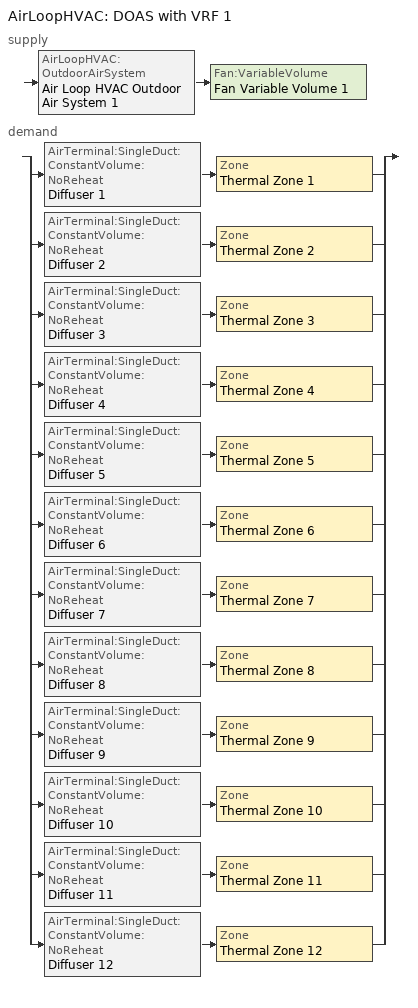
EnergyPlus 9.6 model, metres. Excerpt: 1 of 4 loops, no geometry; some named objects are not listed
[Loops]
AirLoopHVAC 'DOAS with VRF 1'
 supply: AirLoopHVAC:OutdoorAirSystem 'Air Loop HVAC Outdoor Air System 1' > Fan:VariableVolume 'Fan Variable Volume 1'
 demand: split
  | AirTerminal:SingleDuct:ConstantVolume:NoReheat 'Diffuser 1' > Zone 'Thermal Zone 1'
  | AirTerminal:SingleDuct:ConstantVolume:NoReheat 'Diffuser 2' > Zone 'Thermal Zone 2'
  | AirTerminal:SingleDuct:ConstantVolume:NoReheat 'Diffuser 3' > Zone 'Thermal Zone 3'
  | AirTerminal:SingleDuct:ConstantVolume:NoReheat 'Diffuser 4' > Zone 'Thermal Zone 4'
  | AirTerminal:SingleDuct:ConstantVolume:NoReheat 'Diffuser 5' > Zone 'Thermal Zone 5'
  | AirTerminal:SingleDuct:ConstantVolume:NoReheat 'Diffuser 6' > Zone 'Thermal Zone 6'
  | AirTerminal:SingleDuct:ConstantVolume:NoReheat 'Diffuser 7' > Zone 'Thermal Zone 7'
  | AirTerminal:SingleDuct:ConstantVolume:NoReheat 'Diffuser 8' > Zone 'Thermal Zone 8'
  | AirTerminal:SingleDuct:ConstantVolume:NoReheat 'Diffuser 9' > Zone 'Thermal Zone 9'
  | AirTerminal:SingleDuct:ConstantVolume:NoReheat 'Diffuser 10' > Zone 'Thermal Zone 10'
  | AirTerminal:SingleDuct:ConstantVolume:NoReheat 'Diffuser 11' > Zone 'Thermal Zone 11'
  | AirTerminal:SingleDuct:ConstantVolume:NoReheat 'Diffuser 12' > Zone 'Thermal Zone 12'
[Controller:MechanicalVentilation]
Controller Mechanical Ventilation 1: Availability Schedule=Always On Discrete; Demand Controlled Ventilation=No; System Outdoor Air Method=ZoneSum; Zone or ZoneList Name 1=Thermal Zone 1; Design Specification Outdoor Air Object Name 1=Ventilation 1; Zone or ZoneList Name 2=Thermal Zone 2; Design Specification Outdoor Air Object Name 2=Ventilation 2; Zone or ZoneList Name 3=Thermal Zone 3; Design Specification Outdoor Air Object Name 3=Ventilation 3; Zone or ZoneList Name 4=Thermal Zone 4; Design Specification Outdoor Air Object Name 4=Ventilation 4; Zone or ZoneList Name 5=Thermal Zone 5; Design Specification Outdoor Air Object Name 5=Ventilation 5; Zone or ZoneList Name 6=Thermal Zone 6; Design Specification Outdoor Air Object Name 6=Ventilation 6; Zone or ZoneList Name 7=Thermal Zone 7; Design Specification Outdoor Air Object Name 7=Ventilation 7; Zone or ZoneList Name 8=Thermal Zone 8; Design Specification Outdoor Air Object Name 8=Ventilation 8; Zone or ZoneList Name 9=Thermal Zone 9; Design Specification Outdoor Air Object Name 9=Ventilation 9; Zone or ZoneList Name 10=Thermal Zone 10; Design Specification Outdoor Air Object Name 10=Ventilation 10; Zone or ZoneList Name 11=Thermal Zone 11; Design Specification Outdoor Air Object Name 11=Ventilation 11; Zone or ZoneList Name 12=Thermal Zone 12; Design Specification Outdoor Air Object Name 12=Ventilation 12
[AirLoopHVAC]
DOAS with VRF 1: Design Supply Air Flow Rate m3/s=AutoSize; Design Return Air Flow Fraction of Supply Air Flow=1
[Sizing:System]
DOAS with VRF 1: Type of Load to Size On=VentilationRequirement; Design Outdoor Air Flow Rate m3/s=Autosize; Central Heating Maximum System Air Flow Ratio=Autosize; Preheat Design Temperature C=7; Preheat Design Humidity Ratio kgWater/kgDryAir=0.008; Precool Design Temperature C=12.8; Precool Design Humidity Ratio kgWater/kgDryAir=0.008; Central Cooling Design Supply Air Temperature C=12.8; Central Heating Design Supply Air Temperature C=12.8; Type of Zone Sum to Use=NonCoincident; 100% Outdoor Air in Cooling=Yes; 100% Outdoor Air in Heating=Yes; Central Cooling Design Supply Air Humidity Ratio kgWater/kgDryAir=0.0085; Central Heating Design Supply Air Humidity Ratio kgWater/kgDryAir=0.008; Cooling Supply Air Flow Rate Method=DesignDay; Cooling Supply Air Flow Rate m3/s=0; Cooling Supply Air Flow Rate Per Floor Area m3/s-m2=0.00996765; Cooling Fraction of Autosized Cooling Supply Air Flow Rate=1; Cooling Supply Air Flow Rate Per Unit Cooling Capacity m3/s-W=3.94755e-05; Heating Supply Air Flow Rate Method=DesignDay; Heating Supply Air Flow Rate m3/s=0; Heating Supply Air Flow Rate Per Floor Area m3/s-m2=0.00996765; Heating Fraction of Autosized Heating Supply Air Flow Rate=1; Heating Fraction of Autosized Cooling Supply Air Flow Rate=1; Heating Supply Air Flow Rate Per Unit Heating Capacity m3/s-W=3.15882e-05; System Outdoor Air Method=ZoneSum; Zone Maximum Outdoor Air Fraction dimensionless=1; Cooling Design Capacity Method=CoolingDesignCapacity; Cooling Design Capacity W=Autosize; Cooling Design Capacity Per Floor Area W/m2=234.7; Fraction of Autosized Cooling Design Capacity=1; Heating Design Capacity Method=HeatingDesignCapacity; Heating Design Capacity W=Autosize; Heating Design Capacity Per Floor Area W/m2=157; Fraction of Autosized Heating Design Capacity=1; Central Cooling Capacity Control Method=OnOff; Occupant Diversity=Autosize
[Controller:OutdoorAir]
Controller Outdoor Air 1: Minimum Outdoor Air Flow Rate m3/s=0; Maximum Outdoor Air Flow Rate m3/s=Autosize; Economizer Control Type=NoEconomizer; Economizer Control Action Type=ModulateFlow; Economizer Maximum Limit Dry-Bulb Temperature C=28; Economizer Maximum Limit Enthalpy J/kg=64000; Economizer Minimum Limit Dry-Bulb Temperature C=-100; Lockout Type=NoLockout; Minimum Limit Type=FixedMinimum; Mechanical Ventilation Controller=Controller Mechanical Ventilation 1; High Humidity Control=No; Control High Indoor Humidity Based on Outdoor Humidity Ratio=Yes; Heat Recovery Bypass Control Type=BypassWhenWithinEconomizerLimits
[SetpointManager:MixedAir]
Node Air Deck 100% Outoor 1 OS Default SPM: Control Variable=Temperature; Setpoint Node or NodeList=Node Air Deck 100% Outoor 1
[Fan:VariableVolume]
Fan Variable Volume 1: Availability Schedule=Always On Discrete hvac_library; Fan Total Efficiency=0.8; Pressure Rise Pa=1896; Maximum Flow Rate m3/s=Autosize; Fan Power Minimum Flow Rate Input Method=FixedFlowRate; Fan Power Minimum Flow Fraction=0; Fan Power Minimum Air Flow Rate m3/s=0; Motor Efficiency=0.93; Motor In Airstream Fraction=1; Fan Power Coefficient 1=0.0407599; Fan Power Coefficient 2=0.088045; Fan Power Coefficient 3=-0.0729261; Fan Power Coefficient 4=0.94374; Fan Power Coefficient 5=0
[SetpointManager:OutdoorAirReset]
OA Temp Reset 1: Control Variable=Temperature; Setpoint at Outdoor Low Temperature C=18; Outdoor Low Temperature C=10; Setpoint at Outdoor High Temperature C=18; Outdoor High Temperature C=24; Setpoint Node or NodeList=Node Air Deck Supply 1
[ZoneTerminalUnitList]
VRF System Terminal List: Zone Terminal Unit Name 1=VRF Zone Terminal 1; Zone Terminal Unit Name 2=VRF Zone Terminal 2; Zone Terminal Unit Name 3=VRF Zone Terminal 3; Zone Terminal Unit Name 4=VRF Zone Terminal 4; Zone Terminal Unit Name 5=VRF Zone Terminal 5; Zone Terminal Unit Name 6=VRF Zone Terminal 6; Zone Terminal Unit Name 7=VRF Zone Terminal 7; Zone Terminal Unit Name 8=VRF Zone Terminal 8; Zone Terminal Unit Name 9=VRF Zone Terminal 9; Zone Terminal Unit Name 10=VRF Zone Terminal 10; Zone Terminal Unit Name 11=VRF Zone Terminal 11; Zone Terminal Unit Name 12=VRF Zone Terminal 12; Zone Terminal Unit Name 13=VRF Zone Terminal 13; Zone Terminal Unit Name 14=VRF Zone Terminal 14; Zone Terminal Unit Name 15=VRF Zone Terminal 15; Zone Terminal Unit Name 16=VRF Zone Terminal 16; Zone Terminal Unit Name 17=VRF Zone Terminal 17; Zone Terminal Unit Name 18=VRF Zone Terminal 18; Zone Terminal Unit Name 19=VRF Zone Terminal 19; Zone Terminal Unit Name 20=VRF Zone Terminal 20; Zone Terminal Unit Name 21=VRF Zone Terminal 21; Zone Terminal Unit Name 22=VRF Zone Terminal 22; Zone Terminal Unit Name 23=VRF Zone Terminal 23; Zone Terminal Unit Name 24=VRF Zone Terminal 24; Zone Terminal Unit Name 25=VRF Zone Terminal 25; Zone Terminal Unit Name 26=VRF Zone Terminal 26; Zone Terminal Unit Name 27=VRF Zone Terminal 27; Zone Terminal Unit Name 28=VRF Zone Terminal 28; Zone Terminal Unit Name 29=VRF Zone Terminal 29; Zone Terminal Unit Name 30=VRF Zone Terminal 30; Zone Terminal Unit Name 31=VRF Zone Terminal 31; Zone Terminal Unit Name 32=VRF Zone Terminal 32; Zone Terminal Unit Name 33=VRF Zone Terminal 33; Zone Terminal Unit Name 34=VRF Zone Terminal 34; Zone Terminal Unit Name 35=VRF Zone Terminal 35; Zone Terminal Unit Name 36=VRF Zone Terminal 36
[ZoneControl:Thermostat] Temperature Difference Between Cutout And Setpoint deltaC=0
Name | Zone or ZoneList | Control Type Schedule | Control 1
Thermal Zone 1 Thermostat | Thermal Zone 1 | Thermal Zone 1 Thermostat Schedule | Thermostat Setpoint Dual Setpoint 1
Thermal Zone 2 Thermostat | Thermal Zone 2 | Thermal Zone 2 Thermostat Schedule | Thermostat Setpoint Dual Setpoint 2
Thermal Zone 3 Thermostat | Thermal Zone 3 | Thermal Zone 3 Thermostat Schedule | Thermostat Setpoint Dual Setpoint 3
Thermal Zone 4 Thermostat | Thermal Zone 4 | Thermal Zone 4 Thermostat Schedule | Thermostat Setpoint Dual Setpoint 4
Thermal Zone 5 Thermostat | Thermal Zone 5 | Thermal Zone 5 Thermostat Schedule | Thermostat Setpoint Dual Setpoint 5
Thermal Zone 6 Thermostat | Thermal Zone 6 | Thermal Zone 6 Thermostat Schedule | Thermostat Setpoint Dual Setpoint 6
Thermal Zone 7 Thermostat | Thermal Zone 7 | Thermal Zone 7 Thermostat Schedule | Thermostat Setpoint Dual Setpoint 7
Thermal Zone 8 Thermostat | Thermal Zone 8 | Thermal Zone 8 Thermostat Schedule | Thermostat Setpoint Dual Setpoint 8
Thermal Zone 9 Thermostat | Thermal Zone 9 | Thermal Zone 9 Thermostat Schedule | Thermostat Setpoint Dual Setpoint 9
Thermal Zone 10 Thermostat | Thermal Zone 10 | Thermal Zone 10 Thermostat Schedule | Thermostat Setpoint Dual Setpoint 10
Thermal Zone 11 Thermostat | Thermal Zone 11 | Thermal Zone 11 Thermostat Schedule | Thermostat Setpoint Dual Setpoint 11
Thermal Zone 12 Thermostat | Thermal Zone 12 | Thermal Zone 12 Thermostat Schedule | Thermostat Setpoint Dual Setpoint 12
[ThermostatSetpoint:DualSetpoint]
Name | Heating Setpoint Temperature Schedule | Cooling Setpoint Temperature Schedule
Thermostat Setpoint Dual Setpoint 1 | HtgSetp 1 | ClgSetp 1
Thermostat Setpoint Dual Setpoint 2 | HtgSetp 2 | ClgSetp 2
Thermostat Setpoint Dual Setpoint 3 | HtgSetp 3 | ClgSetp 3
Thermostat Setpoint Dual Setpoint 4 | HtgSetp 4 | ClgSetp 4
Thermostat Setpoint Dual Setpoint 5 | HtgSetp 5 | ClgSetp 5
Thermostat Setpoint Dual Setpoint 6 | HtgSetp 6 | ClgSetp 6
Thermostat Setpoint Dual Setpoint 7 | HtgSetp 7 | ClgSetp 7
Thermostat Setpoint Dual Setpoint 8 | HtgSetp 8 | ClgSetp 8
Thermostat Setpoint Dual Setpoint 9 | HtgSetp 9 | ClgSetp 9
Thermostat Setpoint Dual Setpoint 10 | HtgSetp 10 | ClgSetp 10
Thermostat Setpoint Dual Setpoint 11 | HtgSetp 11 | ClgSetp 11
Thermostat Setpoint Dual Setpoint 12 | HtgSetp 12 | ClgSetp 12
[ZoneHVAC:TerminalUnit:VariableRefrigerantFlow] Terminal Unit Availability Schedule=Always On Discrete hvac_library; Cooling Supply Air Flow Rate m3/s=Autosize; No Cooling Supply Air Flow Rate m3/s=Autosize; Heating Supply Air Flow Rate m3/s=Autosize; No Heating Supply Air Flow Rate m3/s=Autosize; Cooling Outdoor Air Flow Rate m3/s=0; Heating Outdoor Air Flow Rate m3/s=0; No Load Outdoor Air Flow Rate m3/s=0; Supply Air Fan Operating Mode Schedule=Always On Discrete hvac_library; Supply Air Fan Placement=DrawThrough; Zone Terminal Unit On Parasitic Electric Energy Use W=30; Zone Terminal Unit Off Parasitic Electric Energy Use W=20; Rated Heating Capacity Sizing Ratio W/W=1; Maximum Outdoor Dry-Bulb Temperature for Supplemental Heater Operation C=1.30501e-311
Name | Supply Air Fan Object | Cooling Coil Object | Heating Coil Object | Controlling Zone or Thermostat Location
VRF Zone Terminal 1 | VRF Zone Terminal Fan 1 | VRF Zone Terminal Cooling Coil 1 | VRF Zone Terminal Heating Coil 1 | Thermal Zone 1
VRF Zone Terminal 2 | VRF Zone Terminal Fan 2 | VRF Zone Terminal Cooling Coil 2 | VRF Zone Terminal Heating Coil 2 | Thermal Zone 2
VRF Zone Terminal 3 | VRF Zone Terminal Fan 3 | VRF Zone Terminal Cooling Coil 3 | VRF Zone Terminal Heating Coil 3 | Thermal Zone 3
VRF Zone Terminal 4 | VRF Zone Terminal Fan 4 | VRF Zone Terminal Cooling Coil 4 | VRF Zone Terminal Heating Coil 4 | Thermal Zone 4
VRF Zone Terminal 5 | VRF Zone Terminal Fan 5 | VRF Zone Terminal Cooling Coil 5 | VRF Zone Terminal Heating Coil 5 | Thermal Zone 5
VRF Zone Terminal 6 | VRF Zone Terminal Fan 6 | VRF Zone Terminal Cooling Coil 6 | VRF Zone Terminal Heating Coil 6 | Thermal Zone 6
VRF Zone Terminal 7 | VRF Zone Terminal Fan 7 | VRF Zone Terminal Cooling Coil 7 | VRF Zone Terminal Heating Coil 7 | Thermal Zone 7
VRF Zone Terminal 8 | VRF Zone Terminal Fan 8 | VRF Zone Terminal Cooling Coil 8 | VRF Zone Terminal Heating Coil 8 | Thermal Zone 8
VRF Zone Terminal 9 | VRF Zone Terminal Fan 9 | VRF Zone Terminal Cooling Coil 9 | VRF Zone Terminal Heating Coil 9 | Thermal Zone 9
VRF Zone Terminal 10 | VRF Zone Terminal Fan 10 | VRF Zone Terminal Cooling Coil 10 | VRF Zone Terminal Heating Coil 10 | Thermal Zone 10
VRF Zone Terminal 11 | VRF Zone Terminal Fan 11 | VRF Zone Terminal Cooling Coil 11 | VRF Zone Terminal Heating Coil 11 | Thermal Zone 11
VRF Zone Terminal 12 | VRF Zone Terminal Fan 12 | VRF Zone Terminal Cooling Coil 12 | VRF Zone Terminal Heating Coil 12 | Thermal Zone 12
[Coil:Cooling:DX:VariableRefrigerantFlow] Availability Schedule=Always On Discrete hvac_library; Gross Rated Total Cooling Capacity W=Autosize; Gross Rated Sensible Heat Ratio=Autosize; Rated Air Flow Rate m3/s=Autosize; Cooling Capacity Ratio Modifier Function of Temperature Curve=VRFTUCoolCapFT; Cooling Capacity Modifier Curve Function of Flow Fraction=VRFACCoolCapFFF
VRF Zone Terminal Cooling Coil 1; VRF Zone Terminal Cooling Coil 2; VRF Zone Terminal Cooling Coil 3; VRF Zone Terminal Cooling Coil 4; VRF Zone Terminal Cooling Coil 5; VRF Zone Terminal Cooling Coil 6; VRF Zone Terminal Cooling Coil 7; VRF Zone Terminal Cooling Coil 8; VRF Zone Terminal Cooling Coil 9; VRF Zone Terminal Cooling Coil 10; VRF Zone Terminal Cooling Coil 11; VRF Zone Terminal Cooling Coil 12
[Coil:Heating:DX:VariableRefrigerantFlow] Availability Schedule=Always On Discrete hvac_library; Gross Rated Heating Capacity W=Autosize; Rated Air Flow Rate m3/s=Autosize; Heating Capacity Ratio Modifier Function of Temperature Curve=Coil Heating DX Variable Refrigerant Flow 1 VRFTUHeatCAPFT; Heating Capacity Modifier Function of Flow Fraction Curve=Coil Heating DX Variable Refrigerant Flow 1 VRFACCoolCapFFF
VRF Zone Terminal Heating Coil 1; VRF Zone Terminal Heating Coil 2; VRF Zone Terminal Heating Coil 3; VRF Zone Terminal Heating Coil 4; VRF Zone Terminal Heating Coil 5; VRF Zone Terminal Heating Coil 6; VRF Zone Terminal Heating Coil 7; VRF Zone Terminal Heating Coil 8; VRF Zone Terminal Heating Coil 9; VRF Zone Terminal Heating Coil 10; VRF Zone Terminal Heating Coil 11; VRF Zone Terminal Heating Coil 12
[Fan:OnOff] Availability Schedule=Always On Discrete hvac_library; Fan Total Efficiency=0.6; Pressure Rise Pa=300; Maximum Flow Rate m3/s=Autosize; Motor Efficiency=0.8; Motor In Airstream Fraction=1; Fan Power Ratio Function of Speed Ratio Curve=Fan On Off Power Curve 19; Fan Efficiency Ratio Function of Speed Ratio Curve=Fan On Off Efficiency Curve 6
VRF Zone Terminal Fan 1; VRF Zone Terminal Fan 2; VRF Zone Terminal Fan 3; VRF Zone Terminal Fan 4; VRF Zone Terminal Fan 5; VRF Zone Terminal Fan 6; VRF Zone Terminal Fan 7; VRF Zone Terminal Fan 8; VRF Zone Terminal Fan 9; VRF Zone Terminal Fan 10; VRF Zone Terminal Fan 11; VRF Zone Terminal Fan 12
[AirTerminal:SingleDuct:ConstantVolume:NoReheat] Availability Schedule=Always On Discrete hvac_library; Maximum Air Flow Rate m3/s=AutoSize
Diffuser 1; Diffuser 2; Diffuser 3; Diffuser 4; Diffuser 5; Diffuser 6; Diffuser 7; Diffuser 8; Diffuser 9; Diffuser 10; Diffuser 11; Diffuser 12
[Zone equipment]
Thermal Zone 1: VRF Zone Terminal 1, Diffuser 1
Thermal Zone 2: VRF Zone Terminal 2, Diffuser 2
Thermal Zone 3: VRF Zone Terminal 3, Diffuser 3
Thermal Zone 4: VRF Zone Terminal 4, Diffuser 4
Thermal Zone 5: VRF Zone Terminal 5, Diffuser 5
Thermal Zone 6: VRF Zone Terminal 6, Diffuser 6
Thermal Zone 7: VRF Zone Terminal 7, Diffuser 7
Thermal Zone 8: VRF Zone Terminal 8, Diffuser 8
Thermal Zone 9: VRF Zone Terminal 9, Diffuser 9
Thermal Zone 10: VRF Zone Terminal 10, Diffuser 10
Thermal Zone 11: VRF Zone Terminal 11, Diffuser 11
Thermal Zone 12: VRF Zone Terminal 12, Diffuser 12
[Sizing:Zone] Zone Cooling Design Supply Air Temperature Input Method=SupplyAirTemperature; Zone Cooling Design Supply Air Temperature C=18.4; Zone Cooling Design Supply Air Temperature Difference deltaC=11.11; Zone Heating Design Supply Air Temperature Input Method=SupplyAirTemperature; Zone Heating Design Supply Air Temperature C=41.7; Zone Heating Design Supply Air Temperature Difference deltaC=11.11; Zone Cooling Design Supply Air Humidity Ratio kgWater/kgDryAir=0.0085; Zone Heating Design Supply Air Humidity Ratio kgWater/kgDryAir=0.008; Cooling Design Air Flow Method=DesignDay; Cooling Design Air Flow Rate m3/s=0; Cooling Minimum Air Flow per Zone Floor Area m3/s-m2=0.000762; Cooling Minimum Air Flow m3/s=0; Cooling Minimum Air Flow Fraction=0; Heating Design Air Flow Method=DesignDay; Heating Design Air Flow Rate m3/s=0; Heating Maximum Air Flow per Zone Floor Area m3/s-m2=0.002032; Heating Maximum Air Flow m3/s=0.141576; Heating Maximum Air Flow Fraction=0.3; Account for Dedicated Outdoor Air System=No
Name | Design Specification Outdoor Air Object
Thermal Zone 1 | Ventilation 1
Thermal Zone 2 | Ventilation 2
Thermal Zone 3 | Ventilation 3
Thermal Zone 4 | Ventilation 4
Thermal Zone 5 | Ventilation 5
Thermal Zone 6 | Ventilation 6
Thermal Zone 7 | Ventilation 7
Thermal Zone 8 | Ventilation 8
Thermal Zone 9 | Ventilation 9
Thermal Zone 10 | Ventilation 10
Thermal Zone 11 | Ventilation 11
Thermal Zone 12 | Ventilation 12
[DesignSpecification:OutdoorAir] Outdoor Air Method=Sum; Outdoor Air Flow per Person m3/s-person=0; Outdoor Air Flow per Zone Floor Area m3/s-m2=0; Outdoor Air Flow per Zone m3/s=0; Outdoor Air Flow Air Changes per Hour 1/hr=1.77
Ventilation 1; Ventilation 2; Ventilation 3; Ventilation 4; Ventilation 5; Ventilation 6; Ventilation 7; Ventilation 8; Ventilation 9; Ventilation 10; Ventilation 11; Ventilation 12
[AirConditioner:VariableRefrigerantFlow]
Heat Pump=VRF System; Availability Schedule=Always On Discrete hvac_library; Gross Rated Total Cooling Capacity W=Autosize; Gross Rated Cooling COP W/W=3.61; Minimum Condenser Inlet Node Temperature in Cooling Mode C=-5; Maximum Condenser Inlet Node Temperature in Cooling Mode C=43; Cooling Capacity Ratio Modifier Function of Low Temperature Curve=VRF System VRFCoolCapFT 1; Cooling Capacity Ratio Boundary Curve=VRF System VRFCoolCapFTBoundary 1; Cooling Capacity Ratio Modifier Function of High Temperature Curve=VRF System VRFCoolCapFTHi 1; Cooling Energy Input Ratio Modifier Function of Low Temperature Curve=VRF System VRFCoolEIRFT 1; Cooling Energy Input Ratio Boundary Curve=VRF System VRFCoolEIRFTBoundary 1; Cooling Energy Input Ratio Modifier Function of High Temperature Curve=VRF System VRFCoolEIRFTHi 1; Cooling Energy Input Ratio Modifier Function of Low Part-Load Ratio Curve=VRF System CoolingEIRLowPLR 1; Cooling Energy Input Ratio Modifier Function of High Part-Load Ratio Curve=VRF System CoolingEIRHiPLR 1; Cooling Combination Ratio Correction Factor Curve=VRF System CoolingCombRatio 1; Cooling Part-Load Fraction Correlation Curve=VRF System VRFCPLFFPLR 1; Gross Rated Heating Capacity W=40269; Rated Heating Capacity Sizing Ratio W/W=1; Gross Rated Heating COP W/W=7.08; Minimum Condenser Inlet Node Temperature in Heating Mode C=-20; Maximum Condenser Inlet Node Temperature in Heating Mode C=30; Heating Capacity Ratio Modifier Function of Low Temperature Curve=VRF System VRFHeatCapFT 1; Heating Capacity Ratio Boundary Curve=VRF System VRFHeatCapFTBoundary 1; Heating Capacity Ratio Modifier Function of High Temperature Curve=VRF System VRFHeatCapFTHi 1; Heating Energy Input Ratio Modifier Function of Low Temperature Curve=VRF System VRFHeatEIRFT 1; Heating Energy Input Ratio Boundary Curve=VRF System VRFHeatEIRFTBoundary 1; Heating Energy Input Ratio Modifier Function of High Temperature Curve=VRF System VRFHeatEIRFTHi 1; Heating Performance Curve Outdoor Temperature Type=WetBulbTemperature; Heating Energy Input Ratio Modifier Function of Low Part-Load Ratio Curve=VRF System HeatingEIRLowPLR 1; Heating Energy Input Ratio Modifier Function of High Part-Load Ratio Curve=VRF System HeatingEIRHiPLR 1; Heating Combination Ratio Correction Factor Curve=VRF System HeatingCombRatio 1; Heating Part-Load Fraction Correlation Curve=VRF System VRFCPLFFPLR 2; Minimum Heat Pump Part-Load Ratio dimensionless=0.5; Master Thermostat Priority Control Type=LoadPriority; Zone Terminal Unit List=VRF System Terminal List; Heat Pump Waste Heat Recovery=No; Equivalent Piping Length used for Piping Correction Factor in Cooling Mode m=30; Vertical Height used for Piping Correction Factor m=10; Piping Correction Factor for Length in Cooling Mode Curve=VRF System CoolingLengthCorrectionFactor 1; Piping Correction Factor for Height in Cooling Mode Coefficient 1/m=-0.000386; Equivalent Piping Length used for Piping Correction Factor in Heating Mode m=30; Piping Correction Factor for Length in Heating Mode Curve=VRF System HeatingLengthCorrectionFactor 1; Piping Correction Factor for Height in Heating Mode Coefficient 1/m=0; Crankcase Heater Power per Compressor W=15; Number of Compressors dimensionless=3; Ratio of Compressor Size to Total Compressor Capacity W/W=0.33; Maximum Outdoor Dry-Bulb Temperature for Crankcase Heater C=7; Defrost Strategy=Resistive; Defrost Control=Timed; Defrost Time Period Fraction dimensionless=0.058333; Resistive Defrost Heater Capacity W=1e-07; Maximum Outdoor Dry-bulb Temperature for Defrost Operation C=7; Condenser Type=AirCooled; Water Condenser Volume Flow Rate m3/s=Autosize; Evaporative Condenser Effectiveness dimensionless=0.9; Evaporative Condenser Air Flow Rate m3/s=Autosize; Evaporative Condenser Pump Rated Power Consumption W=Autosize; Basin Heater Capacity W/K=0; Basin Heater Setpoint Temperature C=2; Fuel Type=Electricity; Minimum Condenser Inlet Node Temperature in Heat Recovery Mode C=0; Maximum Condenser Inlet Node Temperature in Heat Recovery Mode C=30; Heat Recovery Cooling Capacity Modifier Curve=VRF System Heat Recovery Cooling Cap Modifier 1; Initial Heat Recovery Cooling Capacity Fraction W/W=1; Heat Recovery Cooling Capacity Time Constant hr=0.083; Heat Recovery Cooling Energy Modifier Curve=VRF System Heat Recovery Cooling Energy Modifier 1; Initial Heat Recovery Cooling Energy Fraction W/W=1; Heat Recovery Cooling Energy Time Constant hr=0; Heat Recovery Heating Capacity Modifier Curve=VRF System Heat Recovery Heating Cap Modifier 1; Initial Heat Recovery Heating Capacity Fraction W/W=0.5; Heat Recovery Heating Capacity Time Constant hr=0.083; Heat Recovery Heating Energy Modifier Curve=VRF System Heat Recovery Heating Energy Modifier 1; Initial Heat Recovery Heating Energy Fraction W/W=0.5; Heat Recovery Heating Energy Time Constant hr=0
[Schedule:Day:Interval]
HtgSetp Summer Design Day 1; HtgSetp Summer Design Day 2; HtgSetp Summer Design Day 3; HtgSetp Summer Design Day 4; HtgSetp Summer Design Day 5; HtgSetp Summer Design Day 6; HtgSetp Summer Design Day 7; HtgSetp Summer Design Day 8; HtgSetp Summer Design Day 9; HtgSetp Summer Design Day 10; HtgSetp Summer Design Day 11; HtgSetp Summer Design Day 12: No, 24:00, 15.6
HtgSetp Winter Design Day 1; HtgSetp Winter Design Day 2; HtgSetp Winter Design Day 3; HtgSetp Winter Design Day 4; HtgSetp Winter Design Day 5; HtgSetp Winter Design Day 6; HtgSetp Winter Design Day 7; HtgSetp Winter Design Day 8; HtgSetp Winter Design Day 9; HtgSetp Winter Design Day 10; HtgSetp Winter Design Day 11; HtgSetp Winter Design Day 12: No, 24:00, 21
ClgSetp Summer Design Day 1; ClgSetp Summer Design Day 2; ClgSetp Summer Design Day 3; ClgSetp Summer Design Day 4; ClgSetp Summer Design Day 5; ClgSetp Summer Design Day 6; ClgSetp Summer Design Day 7; ClgSetp Summer Design Day 8; ClgSetp Summer Design Day 9; ClgSetp Summer Design Day 10; ClgSetp Summer Design Day 11; ClgSetp Summer Design Day 12: No, 06:00, 26.7, 22:00, 24, 24:00, 26.7
ClgSetp Winter Design Day 1; ClgSetp Winter Design Day 2; ClgSetp Winter Design Day 3; ClgSetp Winter Design Day 4; ClgSetp Winter Design Day 5; ClgSetp Winter Design Day 6; ClgSetp Winter Design Day 7; ClgSetp Winter Design Day 8; ClgSetp Winter Design Day 9; ClgSetp Winter Design Day 10; ClgSetp Winter Design Day 11; ClgSetp Winter Design Day 12: No, 24:00, 26.7
ClgSetp Default Schedule 1; ClgSetp Default Schedule 2; ClgSetp Default Schedule 3; ClgSetp Default Schedule 4; ClgSetp Default Schedule 5; ClgSetp Default Schedule 6; ClgSetp Default Schedule 7; ClgSetp Default Schedule 8; ClgSetp Default Schedule 9; ClgSetp Default Schedule 10; ClgSetp Default Schedule 11; ClgSetp Default Schedule 12: Temperature 37, No, 01:00, 28.3, 02:00, 28.3, 03:00, 28.3, 04:00, 28.3, 05:00, 28.3, 06:00, 28.3, 07:00, 28.3, 08:00, 28.3, 09:00, 26.2, 10:00, 26.2, 11:00, 26.2, 12:00, 26.2, 13:00, 26.2, 14:00, 26.2, 15:00, 26.2, 16:00, 26.2, 17:00, 26.2, 18:00, 26.2, 19:00, 28.3, 20:00, 28.3, 21:00, 28.3, 22:00, 28.3, 23:00, 28.3, 24:00, 28.3
HtgSetp Default Schedule 1; HtgSetp Default Schedule 2; HtgSetp Default Schedule 3; HtgSetp Default Schedule 4; HtgSetp Default Schedule 5; HtgSetp Default Schedule 6; HtgSetp Default Schedule 7; HtgSetp Default Schedule 8; HtgSetp Default Schedule 9; HtgSetp Default Schedule 10; HtgSetp Default Schedule 11; HtgSetp Default Schedule 12: Temperature 36, No, 01:00, 22.1, 02:00, 22.1, 03:00, 22.1, 04:00, 22.1, 05:00, 22.1, 06:00, 22.1, 07:00, 22.1, 08:00, 22.1, 09:00, 20.3, 10:00, 20.3, 11:00, 20.3, 12:00, 20.3, 13:00, 20.3, 14:00, 20.3, 15:00, 20.3, 16:00, 20.3, 17:00, 20.3, 18:00, 20.3, 19:00, 22.1, 20:00, 22.1, 21:00, 22.1, 22:00, 22.1, 23:00, 22.1, 24:00, 22.1
[Schedule:Week:Daily]
HtgSetp 1 Week Rule - Jan1-Dec31: HtgSetp Default Schedule 1, HtgSetp Default Schedule 1, HtgSetp Default Schedule 1, HtgSetp Default Schedule 1, HtgSetp Default Schedule 1, HtgSetp Default Schedule 1, HtgSetp Default Schedule 1, HtgSetp Default Schedule 1, HtgSetp Summer Design Day 1, HtgSetp Winter Design Day 1, HtgSetp Default Schedule 1, HtgSetp Default Schedule 1
ClgSetp 1 Week Rule - Jan1-Dec31: ClgSetp Default Schedule 1, ClgSetp Default Schedule 1, ClgSetp Default Schedule 1, ClgSetp Default Schedule 1, ClgSetp Default Schedule 1, ClgSetp Default Schedule 1, ClgSetp Default Schedule 1, ClgSetp Default Schedule 1, ClgSetp Summer Design Day 1, ClgSetp Winter Design Day 1, ClgSetp Default Schedule 1, ClgSetp Default Schedule 1
HtgSetp 2 Week Rule - Jan1-Dec31: HtgSetp Default Schedule 2, HtgSetp Default Schedule 2, HtgSetp Default Schedule 2, HtgSetp Default Schedule 2, HtgSetp Default Schedule 2, HtgSetp Default Schedule 2, HtgSetp Default Schedule 2, HtgSetp Default Schedule 2, HtgSetp Summer Design Day 2, HtgSetp Winter Design Day 2, HtgSetp Default Schedule 2, HtgSetp Default Schedule 2
ClgSetp 2 Week Rule - Jan1-Dec31: ClgSetp Default Schedule 2, ClgSetp Default Schedule 2, ClgSetp Default Schedule 2, ClgSetp Default Schedule 2, ClgSetp Default Schedule 2, ClgSetp Default Schedule 2, ClgSetp Default Schedule 2, ClgSetp Default Schedule 2, ClgSetp Summer Design Day 2, ClgSetp Winter Design Day 2, ClgSetp Default Schedule 2, ClgSetp Default Schedule 2
HtgSetp 3 Week Rule - Jan1-Dec31: HtgSetp Default Schedule 3, HtgSetp Default Schedule 3, HtgSetp Default Schedule 3, HtgSetp Default Schedule 3, HtgSetp Default Schedule 3, HtgSetp Default Schedule 3, HtgSetp Default Schedule 3, HtgSetp Default Schedule 3, HtgSetp Summer Design Day 3, HtgSetp Winter Design Day 3, HtgSetp Default Schedule 3, HtgSetp Default Schedule 3
ClgSetp 3 Week Rule - Jan1-Dec31: ClgSetp Default Schedule 3, ClgSetp Default Schedule 3, ClgSetp Default Schedule 3, ClgSetp Default Schedule 3, ClgSetp Default Schedule 3, ClgSetp Default Schedule 3, ClgSetp Default Schedule 3, ClgSetp Default Schedule 3, ClgSetp Summer Design Day 3, ClgSetp Winter Design Day 3, ClgSetp Default Schedule 3, ClgSetp Default Schedule 3
HtgSetp 4 Week Rule - Jan1-Dec31: HtgSetp Default Schedule 4, HtgSetp Default Schedule 4, HtgSetp Default Schedule 4, HtgSetp Default Schedule 4, HtgSetp Default Schedule 4, HtgSetp Default Schedule 4, HtgSetp Default Schedule 4, HtgSetp Default Schedule 4, HtgSetp Summer Design Day 4, HtgSetp Winter Design Day 4, HtgSetp Default Schedule 4, HtgSetp Default Schedule 4
ClgSetp 4 Week Rule - Jan1-Dec31: ClgSetp Default Schedule 4, ClgSetp Default Schedule 4, ClgSetp Default Schedule 4, ClgSetp Default Schedule 4, ClgSetp Default Schedule 4, ClgSetp Default Schedule 4, ClgSetp Default Schedule 4, ClgSetp Default Schedule 4, ClgSetp Summer Design Day 4, ClgSetp Winter Design Day 4, ClgSetp Default Schedule 4, ClgSetp Default Schedule 4
HtgSetp 5 Week Rule - Jan1-Dec31: HtgSetp Default Schedule 5, HtgSetp Default Schedule 5, HtgSetp Default Schedule 5, HtgSetp Default Schedule 5, HtgSetp Default Schedule 5, HtgSetp Default Schedule 5, HtgSetp Default Schedule 5, HtgSetp Default Schedule 5, HtgSetp Summer Design Day 5, HtgSetp Winter Design Day 5, HtgSetp Default Schedule 5, HtgSetp Default Schedule 5
ClgSetp 5 Week Rule - Jan1-Dec31: ClgSetp Default Schedule 5, ClgSetp Default Schedule 5, ClgSetp Default Schedule 5, ClgSetp Default Schedule 5, ClgSetp Default Schedule 5, ClgSetp Default Schedule 5, ClgSetp Default Schedule 5, ClgSetp Default Schedule 5, ClgSetp Summer Design Day 5, ClgSetp Winter Design Day 5, ClgSetp Default Schedule 5, ClgSetp Default Schedule 5
HtgSetp 6 Week Rule - Jan1-Dec31: HtgSetp Default Schedule 6, HtgSetp Default Schedule 6, HtgSetp Default Schedule 6, HtgSetp Default Schedule 6, HtgSetp Default Schedule 6, HtgSetp Default Schedule 6, HtgSetp Default Schedule 6, HtgSetp Default Schedule 6, HtgSetp Summer Design Day 6, HtgSetp Winter Design Day 6, HtgSetp Default Schedule 6, HtgSetp Default Schedule 6
ClgSetp 6 Week Rule - Jan1-Dec31: ClgSetp Default Schedule 6, ClgSetp Default Schedule 6, ClgSetp Default Schedule 6, ClgSetp Default Schedule 6, ClgSetp Default Schedule 6, ClgSetp Default Schedule 6, ClgSetp Default Schedule 6, ClgSetp Default Schedule 6, ClgSetp Summer Design Day 6, ClgSetp Winter Design Day 6, ClgSetp Default Schedule 6, ClgSetp Default Schedule 6
HtgSetp 7 Week Rule - Jan1-Dec31: HtgSetp Default Schedule 7, HtgSetp Default Schedule 7, HtgSetp Default Schedule 7, HtgSetp Default Schedule 7, HtgSetp Default Schedule 7, HtgSetp Default Schedule 7, HtgSetp Default Schedule 7, HtgSetp Default Schedule 7, HtgSetp Summer Design Day 7, HtgSetp Winter Design Day 7, HtgSetp Default Schedule 7, HtgSetp Default Schedule 7
ClgSetp 7 Week Rule - Jan1-Dec31: ClgSetp Default Schedule 7, ClgSetp Default Schedule 7, ClgSetp Default Schedule 7, ClgSetp Default Schedule 7, ClgSetp Default Schedule 7, ClgSetp Default Schedule 7, ClgSetp Default Schedule 7, ClgSetp Default Schedule 7, ClgSetp Summer Design Day 7, ClgSetp Winter Design Day 7, ClgSetp Default Schedule 7, ClgSetp Default Schedule 7
HtgSetp 8 Week Rule - Jan1-Dec31: HtgSetp Default Schedule 8, HtgSetp Default Schedule 8, HtgSetp Default Schedule 8, HtgSetp Default Schedule 8, HtgSetp Default Schedule 8, HtgSetp Default Schedule 8, HtgSetp Default Schedule 8, HtgSetp Default Schedule 8, HtgSetp Summer Design Day 8, HtgSetp Winter Design Day 8, HtgSetp Default Schedule 8, HtgSetp Default Schedule 8
ClgSetp 8 Week Rule - Jan1-Dec31: ClgSetp Default Schedule 8, ClgSetp Default Schedule 8, ClgSetp Default Schedule 8, ClgSetp Default Schedule 8, ClgSetp Default Schedule 8, ClgSetp Default Schedule 8, ClgSetp Default Schedule 8, ClgSetp Default Schedule 8, ClgSetp Summer Design Day 8, ClgSetp Winter Design Day 8, ClgSetp Default Schedule 8, ClgSetp Default Schedule 8
HtgSetp 9 Week Rule - Jan1-Dec31: HtgSetp Default Schedule 9, HtgSetp Default Schedule 9, HtgSetp Default Schedule 9, HtgSetp Default Schedule 9, HtgSetp Default Schedule 9, HtgSetp Default Schedule 9, HtgSetp Default Schedule 9, HtgSetp Default Schedule 9, HtgSetp Summer Design Day 9, HtgSetp Winter Design Day 9, HtgSetp Default Schedule 9, HtgSetp Default Schedule 9
ClgSetp 9 Week Rule - Jan1-Dec31: ClgSetp Default Schedule 9, ClgSetp Default Schedule 9, ClgSetp Default Schedule 9, ClgSetp Default Schedule 9, ClgSetp Default Schedule 9, ClgSetp Default Schedule 9, ClgSetp Default Schedule 9, ClgSetp Default Schedule 9, ClgSetp Summer Design Day 9, ClgSetp Winter Design Day 9, ClgSetp Default Schedule 9, ClgSetp Default Schedule 9
HtgSetp 10 Week Rule - Jan1-Dec31: HtgSetp Default Schedule 10, HtgSetp Default Schedule 10, HtgSetp Default Schedule 10, HtgSetp Default Schedule 10, HtgSetp Default Schedule 10, HtgSetp Default Schedule 10, HtgSetp Default Schedule 10, HtgSetp Default Schedule 10, HtgSetp Summer Design Day 10, HtgSetp Winter Design Day 10, HtgSetp Default Schedule 10, HtgSetp Default Schedule 10
ClgSetp 10 Week Rule - Jan1-Dec31: ClgSetp Default Schedule 10, ClgSetp Default Schedule 10, ClgSetp Default Schedule 10, ClgSetp Default Schedule 10, ClgSetp Default Schedule 10, ClgSetp Default Schedule 10, ClgSetp Default Schedule 10, ClgSetp Default Schedule 10, ClgSetp Summer Design Day 10, ClgSetp Winter Design Day 10, ClgSetp Default Schedule 10, ClgSetp Default Schedule 10
HtgSetp 11 Week Rule - Jan1-Dec31: HtgSetp Default Schedule 11, HtgSetp Default Schedule 11, HtgSetp Default Schedule 11, HtgSetp Default Schedule 11, HtgSetp Default Schedule 11, HtgSetp Default Schedule 11, HtgSetp Default Schedule 11, HtgSetp Default Schedule 11, HtgSetp Summer Design Day 11, HtgSetp Winter Design Day 11, HtgSetp Default Schedule 11, HtgSetp Default Schedule 11
ClgSetp 11 Week Rule - Jan1-Dec31: ClgSetp Default Schedule 11, ClgSetp Default Schedule 11, ClgSetp Default Schedule 11, ClgSetp Default Schedule 11, ClgSetp Default Schedule 11, ClgSetp Default Schedule 11, ClgSetp Default Schedule 11, ClgSetp Default Schedule 11, ClgSetp Summer Design Day 11, ClgSetp Winter Design Day 11, ClgSetp Default Schedule 11, ClgSetp Default Schedule 11
HtgSetp 12 Week Rule - Jan1-Dec31: HtgSetp Default Schedule 12, HtgSetp Default Schedule 12, HtgSetp Default Schedule 12, HtgSetp Default Schedule 12, HtgSetp Default Schedule 12, HtgSetp Default Schedule 12, HtgSetp Default Schedule 12, HtgSetp Default Schedule 12, HtgSetp Summer Design Day 12, HtgSetp Winter Design Day 12, HtgSetp Default Schedule 12, HtgSetp Default Schedule 12
ClgSetp 12 Week Rule - Jan1-Dec31: ClgSetp Default Schedule 12, ClgSetp Default Schedule 12, ClgSetp Default Schedule 12, ClgSetp Default Schedule 12, ClgSetp Default Schedule 12, ClgSetp Default Schedule 12, ClgSetp Default Schedule 12, ClgSetp Default Schedule 12, ClgSetp Summer Design Day 12, ClgSetp Winter Design Day 12, ClgSetp Default Schedule 12, ClgSetp Default Schedule 12
[Schedule:Year]
HtgSetp 1: HtgSetp 1 Week Rule - Jan1-Dec31, 1, 1, 12, 31
ClgSetp 1: ClgSetp 1 Week Rule - Jan1-Dec31, 1, 1, 12, 31
HtgSetp 2: HtgSetp 2 Week Rule - Jan1-Dec31, 1, 1, 12, 31
ClgSetp 2: ClgSetp 2 Week Rule - Jan1-Dec31, 1, 1, 12, 31
HtgSetp 3: HtgSetp 3 Week Rule - Jan1-Dec31, 1, 1, 12, 31
ClgSetp 3: ClgSetp 3 Week Rule - Jan1-Dec31, 1, 1, 12, 31
HtgSetp 4: HtgSetp 4 Week Rule - Jan1-Dec31, 1, 1, 12, 31
ClgSetp 4: ClgSetp 4 Week Rule - Jan1-Dec31, 1, 1, 12, 31
HtgSetp 5: HtgSetp 5 Week Rule - Jan1-Dec31, 1, 1, 12, 31
ClgSetp 5: ClgSetp 5 Week Rule - Jan1-Dec31, 1, 1, 12, 31
HtgSetp 6: HtgSetp 6 Week Rule - Jan1-Dec31, 1, 1, 12, 31
ClgSetp 6: ClgSetp 6 Week Rule - Jan1-Dec31, 1, 1, 12, 31
HtgSetp 7: HtgSetp 7 Week Rule - Jan1-Dec31, 1, 1, 12, 31
ClgSetp 7: ClgSetp 7 Week Rule - Jan1-Dec31, 1, 1, 12, 31
HtgSetp 8: HtgSetp 8 Week Rule - Jan1-Dec31, 1, 1, 12, 31
ClgSetp 8: ClgSetp 8 Week Rule - Jan1-Dec31, 1, 1, 12, 31
HtgSetp 9: HtgSetp 9 Week Rule - Jan1-Dec31, 1, 1, 12, 31
ClgSetp 9: ClgSetp 9 Week Rule - Jan1-Dec31, 1, 1, 12, 31
HtgSetp 10: HtgSetp 10 Week Rule - Jan1-Dec31, 1, 1, 12, 31
ClgSetp 10: ClgSetp 10 Week Rule - Jan1-Dec31, 1, 1, 12, 31
HtgSetp 11: HtgSetp 11 Week Rule - Jan1-Dec31, 1, 1, 12, 31
ClgSetp 11: ClgSetp 11 Week Rule - Jan1-Dec31, 1, 1, 12, 31
HtgSetp 12: HtgSetp 12 Week Rule - Jan1-Dec31, 1, 1, 12, 31
ClgSetp 12: ClgSetp 12 Week Rule - Jan1-Dec31, 1, 1, 12, 31
[Schedule:Compact]
Thermal Zone 1 Thermostat Schedule; Thermal Zone 2 Thermostat Schedule; Thermal Zone 3 Thermostat Schedule; Thermal Zone 4 Thermostat Schedule; Thermal Zone 5 Thermostat Schedule; Thermal Zone 6 Thermostat Schedule; Thermal Zone 7 Thermostat Schedule; Thermal Zone 8 Thermostat Schedule; Thermal Zone 9 Thermostat Schedule; Thermal Zone 10 Thermostat Schedule; Thermal Zone 11 Thermostat Schedule; Thermal Zone 12 Thermostat Schedule: Through: 12/31, For: AllDays, Until: 24:00, 4
[Curve:Biquadratic] Output Unit Type=Dimensionless
Name | Coefficient1 Constant | Coefficient2 x | Coefficient3 x**2 | Coefficient4 y | Coefficient5 y**2 | Coefficient6 x*y | Minimum Value of x | Maximum Value of x | Minimum Value of y | Maximum Value of y | Input Unit Type for X | Input Unit Type for Y | Minimum Curve Output | Maximum Curve Output
VRF System VRFCoolCapFT 1 | 0.576883 | 0.017448 | 0.000583269 | -1.76324e-06 | -7.474e-09 | -1.30413e-07 | 15 | 24 | -5 | 23 | Temperature | Temperature
VRF System VRFCoolCapFTHi 1 | 0.686736 | 0.0207631 | 0.0005447 | -0.0016218 | -4.259e-07 | -0.0003392 | 15 | 24 | 16 | 43 | Temperature | Temperature
VRF System VRFCoolEIRFT 1 | 0.989011 | -0.0234797 | 0.000199711 | 0.00596834 | -1.0289e-07 | -0.00015686 | 15 | 24 | -5 | 23 | Temperature | Temperature
VRF System VRFCoolEIRFTHi 1 | -1.43951 | 0.161985 | -0.00349118 | 0.0269443 | 0.000134616 | -0.000671494 | 15 | 23.9 | 16.8 | 43.3 | Temperature | Temperature
VRF System VRFHeatCapFT 1 | 1.01209 | -0.00124676 | -0.000127185 | 0.0267564 | -4.986e-07 | -0.000263524 | 21.1 | 27.2 | -20 | 3.33 | Temperature | Temperature
VRF System VRFHeatCapFTHi 1 | 2.58599 | -0.0953227 | 0.000955329 | 0 | 0 | 0 | 21.1 | 27.2 | -9.44 | 15 | Temperature | Temperature
VRF System VRFHeatEIRFT 1 | 0.722429 | 0.00345666 | 0.000650703 | -0.00264354 | 0.00124648 | -0.000100916 | 21.1 | 27.2 | -20 | 3.33 | Temperature | Temperature
VRF System VRFHeatEIRFTHi 1 | 1.38857 | -0.0229771 | 0.000537274 | -0.0273937 | 0.000403043 | -5.9786e-05 | 21.1 | 27.2 | 0 | 1 | Temperature | Temperature
VRF System CoolingLengthCorrectionFactor 1 | 2.03882 | -0.00242606 | 3.5512e-06 | -1.68581 | 0.668703 | -4.5706e-05 | 7.62 | 182.88 | 0.8 | 1.5 | Temperature | Temperature
VRF System HeatingLengthCorrectionFactor 1 | 1 | 0 | 0 | 0 | 0 | 0 | 0 | 1 | 0 | 1 | Dimensionless | Dimensionless
VRF System Heat Recovery Cooling Cap Modifier 1; VRF System Heat Recovery Heating Cap Modifier 1 | 0.9 | 0 | 0 | 0 | 0 | 0 | 0 | 1 | 0 | 1 | Dimensionless | Dimensionless
VRF System Heat Recovery Cooling Energy Modifier 1; VRF System Heat Recovery Heating Energy Modifier 1 | 1.1 | 0 | 0 | 0 | 0 | 0 | 0 | 1 | 0 | 1 | Dimensionless | Dimensionless
VRFTUCoolCapFT | 0.0585884 | 0.0587397 | -0.000210275 | 0.010937 | -0.000121955 | -0.000524662 | 15 | 23.89 | 20 | 43.33 | Temperature | Temperature | 0.8083 | 1.2583
Coil Heating DX Variable Refrigerant Flow 1 VRFTUHeatCAPFT | 0.375444 | 0.0668191 | -0.00194171 | 0.0442618 | -0.000400958 | -0.00148198 | 21.11 | 27.22 | -15 | 18.33 | Temperature | Temperature | 0.6074 | 1
[Curve:Cubic]
Name | Coefficient1 Constant | Coefficient2 x | Coefficient3 x**2 | Coefficient4 x**3 | Minimum Value of x | Maximum Value of x | Input Unit Type for X | Output Unit Type
VRF System VRFCoolCapFTBoundary 1 | 25.73 | -0.0315004 | -0.014166 | 0 | 11 | 30 | Temperature | Temperature
VRF System VRFCoolEIRFTBoundary 1 | 25.7347 | -0.0315004 | -0.014166 | 0 | 15 | 24 | Temperature | Temperature
VRF System CoolingEIRLowPLR 1 | 0.454123 | -0.172969 | 1.08287 | -0.361848 | 0.5 | 1 | Temperature | Temperature
VRF System CoolingEIRHiPLR 1; VRF System HeatingEIRHiPLR 1 | 1 | 0 | 0 | 0 | 1 | 1.5 | Dimensionless | Dimensionless
VRF System CoolingCombRatio 1 | 0.576593 | 0.634941 | -0.307609 | 0.0960753 | 1 | 1.5 | Dimensionless | Dimensionless
VRF System VRFCPLFFPLR 1; VRF System VRFCPLFFPLR 2 | 0.85 | 0.15 | 0 | 0 | 1 | 1 | Dimensionless | Dimensionless
VRF System VRFHeatCapFTBoundary 1; VRF System VRFHeatEIRFTBoundary 1 | 58.577 | -3.0255 | 0.0193 | 0 | 15 | 23.9 | Temperature | Temperature
VRF System HeatingEIRLowPLR 1 | 0.392474 | 0.0760164 | 0.698324 | -0.168841 | 0.5 | 1 | Dimensionless | Dimensionless
VRF System HeatingCombRatio 1 | 0.76672 | 0.26173 | -0.015911 | -0.0125388 | 1 | 1.5 | Dimensionless | Dimensionless
Fan On Off Efficiency Curve 6 | 1 | 0 | 0 | 0 | 0 | 1
[Curve:Quadratic] Coefficient1 Constant=0.8; Coefficient2 x=0.2; Coefficient3 x**2=0; Minimum Value of x=0.5; Maximum Value of x=1.5
VRFACCoolCapFFF; Coil Heating DX Variable Refrigerant Flow 1 VRFACCoolCapFFF
[Curve:Exponent]
Fan On Off Power Curve 19: Coefficient1 Constant=1; Coefficient2 Constant=0; Coefficient3 Constant=0; Minimum Value of x=0; Maximum Value of x=1
[Schedule:Constant]
Always On Discrete; Always On Discrete hvac_library: 1
